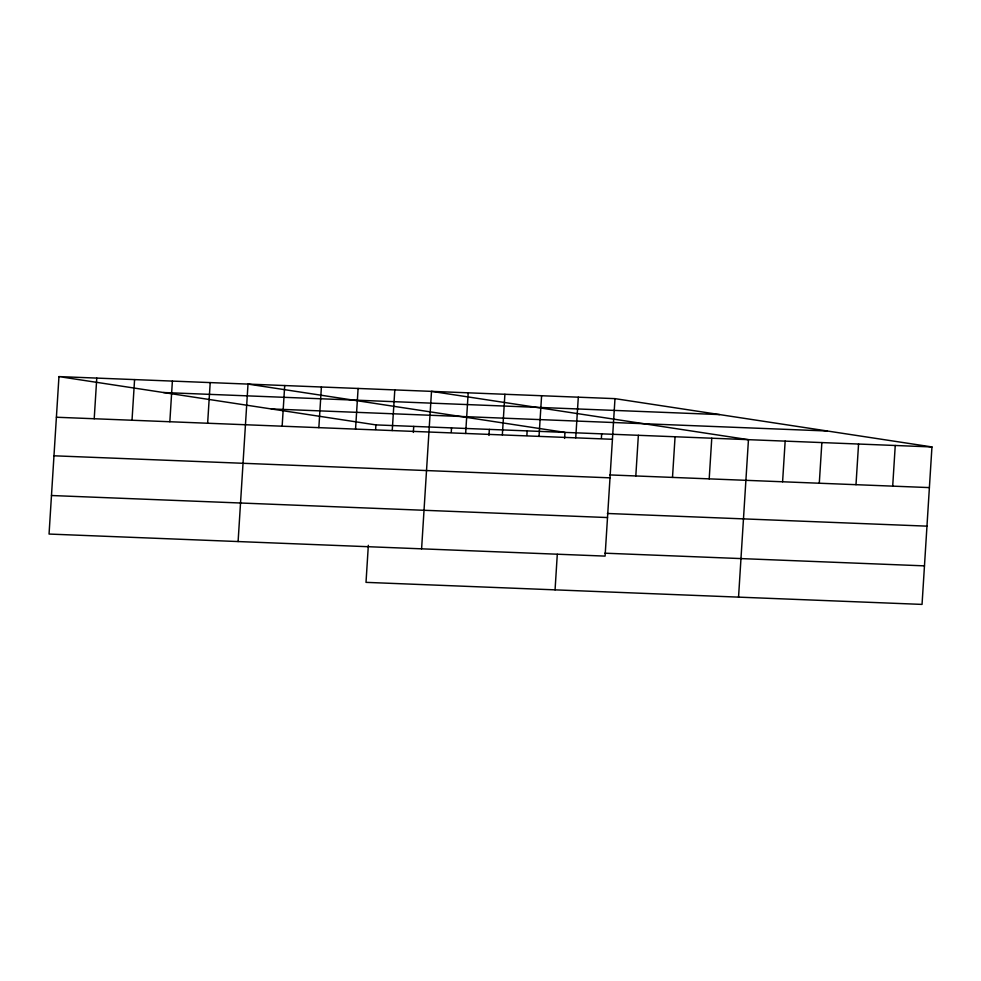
<?xml version="1.0" encoding="UTF-8"?>
<svg xmlns="http://www.w3.org/2000/svg" width="981" height="981" viewBox="0 0 981 981"><rect width="100%" height="100%" fill="white"/><g stroke="black" fill="none" stroke-linecap="round" stroke-linejoin="round"><path stroke-width="1.47" d="M58.958 376.594L49.05 534.056L605.081 556.104L614.989 398.642L58.958 376.594L375.919 424.896L931.95 446.944L922.042 604.406L366.011 582.358L368.341 545.301M94.213 418.752L96.763 378.09M132.018 420.248L134.581 379.586M169.836 421.744L172.386 381.094M207.641 423.24L210.204 382.59M238.101 541.549L248.009 384.086L564.97 432.4L564.59 438.421M282.148 426.195L284.711 385.545M318.85 427.655L321.4 386.992M355.551 429.102L358.102 388.451M375.625 429.42L375.919 424.896M392.241 430.561L394.803 389.911M413.344 432.425L413.724 426.404M421.597 548.82L431.505 391.358L748.454 439.672L738.546 597.135M451.248 432.413L451.53 427.9M465.644 433.467L468.195 392.817M488.967 435.417L489.347 429.396M502.346 434.926L504.896 394.276M526.871 435.417L527.153 430.892M539.035 436.386L541.598 395.723M555.062 589.863L557.294 554.277M575.737 437.833L578.3 397.182M601.378 438.372L601.66 433.847M635.811 475.957L638.361 435.306M672.5 477.416L675.063 436.766M709.202 478.875L711.765 438.213M782.593 481.781L785.156 441.119M819.294 483.228L821.857 442.578M855.996 484.688L858.559 444.037M892.698 486.147L895.248 445.484M163.557 392.535L719.588 414.583M271.32 408.954L827.351 431.002M56.395 417.244L612.438 439.292M609.814 474.927L929.387 487.594M53.98 455.797L610.01 477.833M607.386 513.48L926.971 526.147M51.478 495.515L607.509 517.551M604.885 553.186L924.47 565.865M614.989 398.642L931.95 446.944"/></g></svg>
